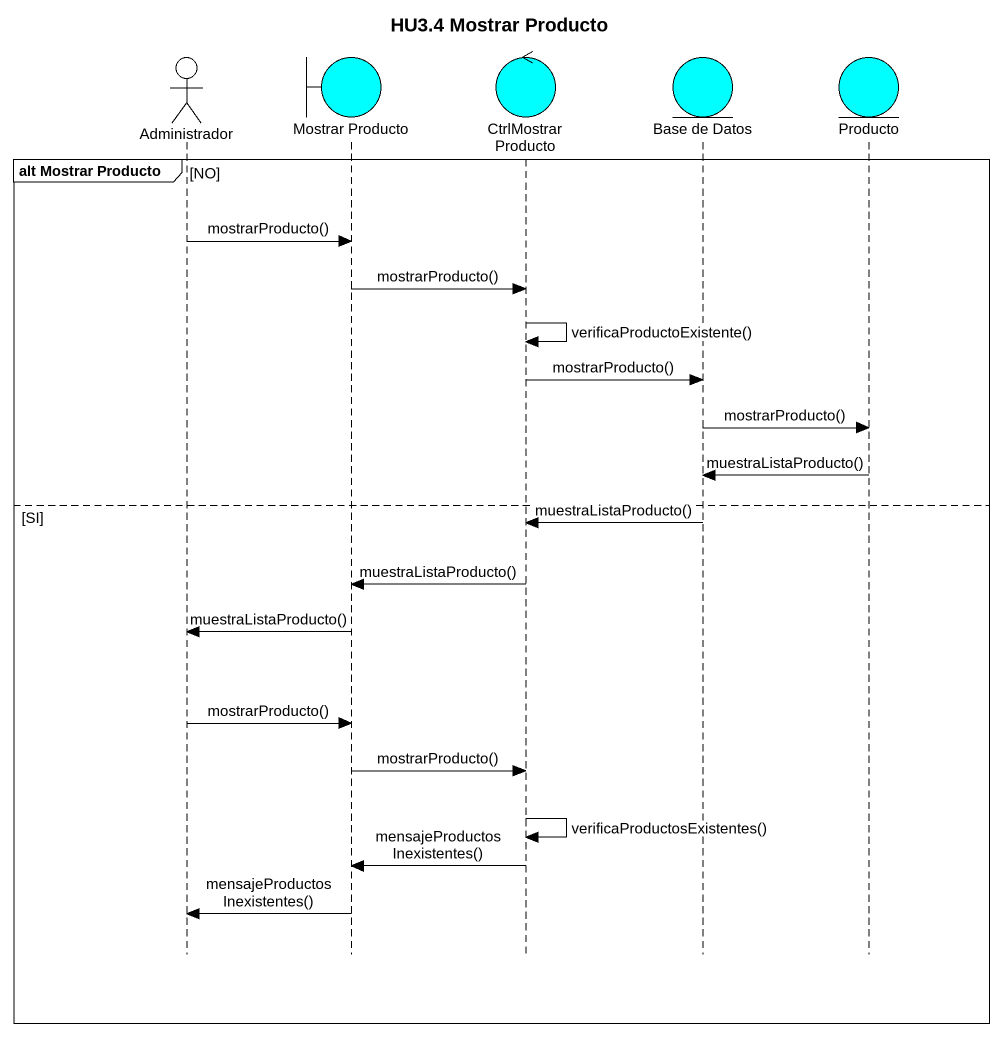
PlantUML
@startuml
title HU3.4 Mostrar Producto
hide footbox
actor Administrador #FFFFFF
boundary "Mostrar Producto" as Mostrar_Producto #00FFFF
control CtrlMostrarProducto #00FFFF
entity "Base de Datos" as Base_de_Datos #00FFFF
entity Producto #00FFFF

group alt Mostrar Producto [NO]
  Administrador -> Mostrar_Producto : mostrarProducto()
  Mostrar_Producto -> CtrlMostrarProducto : mostrarProducto()
  CtrlMostrarProducto -> CtrlMostrarProducto : verificaProductoExistente()
  CtrlMostrarProducto -> Base_de_Datos : mostrarProducto()
  Base_de_Datos -> Producto : mostrarProducto()
  Producto -> Base_de_Datos : muestraListaProducto()
else SI
  Base_de_Datos -> CtrlMostrarProducto : muestraListaProducto()
  CtrlMostrarProducto -> Mostrar_Producto : muestraListaProducto()
  Mostrar_Producto -> Administrador : muestraListaProducto()
  Administrador -> Mostrar_Producto : mostrarProducto()
  Mostrar_Producto -> CtrlMostrarProducto : mostrarProducto()
  CtrlMostrarProducto -> CtrlMostrarProducto : verificaProductosExistentes()
  CtrlMostrarProducto -> Mostrar_Producto : mensajeProductosInexistentes()
  Mostrar_Producto -> Administrador : mensajeProductosInexistentes()
end
@enduml
